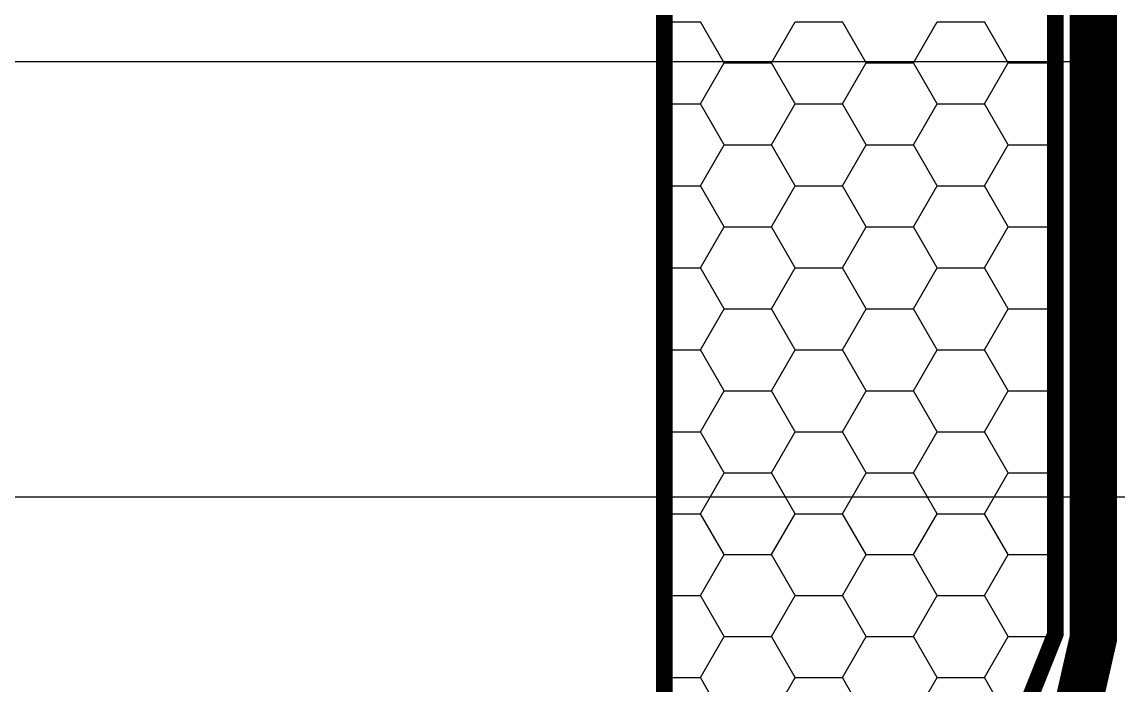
# Model space of a CAD drawing. Extents: x 0 to 21025, y 0 to 14850.
# Drawn here: x 5629 to 6208, y 5171 to 5521 of the extents above; entities that cross this region are included whole.
import ezdxf

# ---------------------------------------------------------------- set-up
doc = ezdxf.new("R2010")
doc.units = 0
doc.header["$LTSCALE"] = 175
doc.linetypes.add('GESTRICHELTX2', pattern=[1.5, 1, -0.5])
doc.layers.get('0').update_dxf_attribs({"linetype": 'CONTINUOUS'})
for name, color, linetype in [('BEMASSUNG', 7, 'CONTINUOUS'), ('DAEMMUNG', 4, 'CONTINUOUS'), ('PE-FOLIE', 1, 'GESTRICHELTX2'), ('SCHRAFFUR', 2, 'CONTINUOUS')]:
    doc.layers.add(name, color=color, linetype=linetype)

# ---------------------------------------------------------------- blocks, each defined once
blk = doc.blocks.new('*X38')
at = {"color": 0}
for p, q in [((5968.4375, 5520.911925), (5987.5, 5520.911925)), ((5999.99997, 5499.261297), (5987.49997, 5520.911932)), ((6024.999991, 5499.261319), (6037.499991, 5520.911955)), ((6037.5, 5520.911925), (6062.5, 5520.911925)), ((6074.99997, 5499.261297), (6062.49997, 5520.911932)), ((6099.99999, 5499.26132), (6112.49999, 5520.911955)), ((6112.5, 5520.911925), (6137.5, 5520.911925)), ((6149.999969, 5499.261296), (6137.499969, 5520.911931)), ((5987.499991, 5477.610684), (5999.999991, 5499.261319)), ((6000, 5499.26129), (6025, 5499.26129)), ((6037.49997, 5477.610662), (6024.99997, 5499.261297)), ((6062.49999, 5477.610684), (6074.99999, 5499.26132)), ((6075, 5499.26129), (6100, 5499.26129)), ((6112.49997, 5477.610661), (6099.99997, 5499.261296)), ((6137.49999, 5477.610685), (6149.99999, 5499.26132)), ((6150, 5499.26129), (6175, 5499.26129)), ((6175, 5499.261243), (6174.999969, 5499.261296)), ((6174.99999, 5499.26132), (6175, 5499.261337)), ((5968.4375, 5477.610655), (5987.5, 5477.610655)), ((5999.99997, 5455.960027), (5987.49997, 5477.610662)), ((6024.999991, 5455.960049), (6037.499991, 5477.610684)), ((6037.5, 5477.610655), (6062.5, 5477.610655)), ((6074.99997, 5455.960026), (6062.49997, 5477.610661)), ((6099.99999, 5455.960049), (6112.49999, 5477.610685)), ((6112.5, 5477.610655), (6137.5, 5477.610655)), ((6149.99997, 5455.960026), (6137.49997, 5477.610661)), ((5987.499991, 5434.309414), (5999.999991, 5455.960049)), ((6000, 5455.96002), (6025, 5455.96002)), ((6037.49997, 5434.309391), (6024.99997, 5455.960026)), ((6062.49999, 5434.309414), (6074.99999, 5455.960049)), ((6075, 5455.96002), (6100, 5455.96002)), ((6112.49997, 5434.309391), (6099.99997, 5455.960026)), ((6137.49999, 5434.309414), (6149.99999, 5455.96005)), ((6150, 5455.96002), (6175, 5455.96002)), ((6175, 5455.959973), (6174.999969, 5455.960026)), ((6174.99999, 5455.96005), (6175, 5455.960067)), ((5968.4375, 5434.309385), (5987.5, 5434.309385)), ((5999.99997, 5412.658756), (5987.49997, 5434.309391)), ((6024.99999, 5412.658779), (6037.49999, 5434.309414)), ((6037.5, 5434.309385), (6062.5, 5434.309385)), ((6074.99997, 5412.658756), (6062.49997, 5434.309391)), ((6099.99999, 5412.658779), (6112.49999, 5434.309414)), ((6112.5, 5434.309385), (6137.5, 5434.309385)), ((6149.99997, 5412.658756), (6137.49997, 5434.309391)), ((5987.499991, 5391.008144), (5999.999991, 5412.658779)), ((6000, 5412.65875), (6025, 5412.65875)), ((6037.49997, 5391.008121), (6024.99997, 5412.658756)), ((6062.49999, 5391.008144), (6074.99999, 5412.658779)), ((6075, 5412.65875), (6100, 5412.65875)), ((6112.49997, 5391.008121), (6099.99997, 5412.658756)), ((6137.49999, 5391.008144), (6149.99999, 5412.658779)), ((6150, 5412.65875), (6175, 5412.65875)), ((6175, 5412.658703), (6174.99997, 5412.658756)), ((6174.99999, 5412.658779), (6175, 5412.658797)), ((5968.4375, 5391.008115), (5987.5, 5391.008115)), ((5999.99997, 5369.357486), (5987.49997, 5391.008121)), ((6024.99999, 5369.357509), (6037.49999, 5391.008144)), ((6037.5, 5391.008115), (6062.5, 5391.008115)), ((6074.99997, 5369.357486), (6062.49997, 5391.008121)), ((6099.99999, 5369.357509), (6112.49999, 5391.008144)), ((6112.5, 5391.008115), (6137.5, 5391.008115)), ((6149.99997, 5369.357486), (6137.49997, 5391.008121)), ((5987.49999, 5347.706874), (5999.99999, 5369.357509)), ((6000, 5369.35748), (6025, 5369.35748)), ((6037.49997, 5347.706851), (6024.99997, 5369.357486)), ((6062.49999, 5347.706874), (6074.99999, 5369.357509)), ((6075, 5369.35748), (6100, 5369.35748)), ((6112.49997, 5347.706851), (6099.99997, 5369.357486)), ((6137.49999, 5347.706874), (6149.99999, 5369.357509)), ((6150, 5369.35748), (6175, 5369.35748)), ((6175, 5369.357433), (6174.99997, 5369.357486)), ((6174.99999, 5369.357509), (6175, 5369.357527)), ((5968.4375, 5347.706845), (5987.5, 5347.706845)), ((5999.99997, 5326.056216), (5987.49997, 5347.706851)), ((6024.99999, 5326.056239), (6037.49999, 5347.706874)), ((6037.5, 5347.706845), (6062.5, 5347.706845)), ((6074.99997, 5326.056216), (6062.49997, 5347.706851)), ((6099.99999, 5326.056239), (6112.49999, 5347.706874)), ((6112.5, 5347.706845), (6137.5, 5347.706845)), ((6149.99997, 5326.056216), (6137.49997, 5347.706851)), ((5987.49999, 5304.405604), (5999.99999, 5326.056239)), ((6000, 5326.05621), (6025, 5326.05621)), ((6037.49997, 5304.405581), (6024.99997, 5326.056216)), ((6062.49999, 5304.405604), (6074.99999, 5326.056239)), ((6075, 5326.05621), (6100, 5326.05621)), ((6112.49997, 5304.405581), (6099.99997, 5326.056216)), ((6137.49999, 5304.405604), (6149.99999, 5326.056239)), ((6150, 5326.05621), (6175, 5326.05621)), ((6175, 5326.056163), (6174.99997, 5326.056216)), ((6174.99999, 5326.056239), (6175, 5326.056257)), ((5968.4375, 5304.405575), (5987.5, 5304.405575)), ((5999.99997, 5282.754946), (5987.49997, 5304.405581)), ((6024.99999, 5282.754969), (6037.49999, 5304.405604)), ((6037.5, 5304.405575), (6062.5, 5304.405575)), ((6074.99997, 5282.754946), (6062.49997, 5304.405581)), ((6099.99999, 5282.754969), (6112.49999, 5304.405604)), ((6112.5, 5304.405575), (6137.5, 5304.405575)), ((6149.99997, 5282.754946), (6137.49997, 5304.405581)), ((5987.49999, 5261.104334), (5999.99999, 5282.754969)), ((6000, 5282.75494), (6025, 5282.75494)), ((6037.49997, 5261.104311), (6024.99997, 5282.754946)), ((6062.49999, 5261.104334), (6074.99999, 5282.754969)), ((6075, 5282.75494), (6100, 5282.75494)), ((6112.49997, 5261.104311), (6099.99997, 5282.754946)), ((6137.49999, 5261.104334), (6149.99999, 5282.754969)), ((6150, 5282.75494), (6175, 5282.75494)), ((6175, 5282.754893), (6174.99997, 5282.754946)), ((6174.99999, 5282.754969), (6175, 5282.754987)), ((5968.4375, 5261.104305), (5987.5, 5261.104305)), ((5999.99997, 5239.453676), (5987.49997, 5261.104311)), ((6024.99999, 5239.453699), (6037.49999, 5261.104334)), ((6037.5, 5261.104305), (6062.5, 5261.104305)), ((6074.99997, 5239.453676), (6062.49997, 5261.104311)), ((6099.99999, 5239.453699), (6112.49999, 5261.104334)), ((6112.5, 5261.104305), (6137.5, 5261.104305)), ((6149.99997, 5239.453676), (6137.49997, 5261.104311)), ((5987.49999, 5217.803063), (5999.99999, 5239.453699)), ((6000, 5239.45367), (6025, 5239.45367)), ((6037.49997, 5217.803041), (6024.99997, 5239.453676)), ((6062.49999, 5217.803064), (6074.99999, 5239.453699)), ((6075, 5239.45367), (6100, 5239.45367)), ((6112.49997, 5217.803041), (6099.99997, 5239.453676)), ((6137.49999, 5217.803064), (6149.99999, 5239.453699)), ((6150, 5239.45367), (6175, 5239.45367)), ((6175, 5239.453623), (6174.99997, 5239.453675)), ((6174.99999, 5239.453699), (6175, 5239.453717)), ((5968.4375, 5217.803035), (5987.5, 5217.803035)), ((5999.999971, 5196.152406), (5987.499971, 5217.803041)), ((6024.99999, 5196.152428), (6037.49999, 5217.803064)), ((6037.5, 5217.803035), (6062.5, 5217.803035)), ((6074.99997, 5196.152406), (6062.49997, 5217.803041)), ((6099.99999, 5196.152429), (6112.49999, 5217.803064)), ((6112.5, 5217.803035), (6137.5, 5217.803035)), ((6149.99997, 5196.152405), (6137.49997, 5217.80304)), ((5987.49999, 5174.501793), (5999.99999, 5196.152428)), ((6000, 5196.1524), (6025, 5196.1524)), ((6037.49997, 5174.501771), (6024.99997, 5196.152406)), ((6062.49999, 5174.501793), (6074.99999, 5196.152429)), ((6075, 5196.1524), (6100, 5196.1524)), ((6112.49997, 5174.50177), (6099.99997, 5196.152405)), ((6137.49999, 5174.501794), (6149.99999, 5196.152429)), ((6150, 5196.1524), (6174.46096, 5196.1524)), ((5968.4375, 5174.501765), (5987.5, 5174.501765)), ((5999.999971, 5152.851136), (5987.499971, 5174.501771)), ((6024.99999, 5152.851158), (6037.49999, 5174.501793)), ((6037.5, 5174.501765), (6062.5, 5174.501765)), ((6074.99997, 5152.851135), (6062.49997, 5174.50177)), ((6099.99999, 5152.851158), (6112.49999, 5174.501794)), ((6112.5, 5174.501765), (6137.5, 5174.501765)), ((6149.99997, 5152.851135), (6137.49997, 5174.50177))]:
    blk.add_line(p, q, dxfattribs=at)

msp = doc.modelspace()

# ---------------------------------------------------------------- linework, layer by layer
at = {"layer": 'BEMASSUNG'}
for points in [[(4010, 5500), (6195, 5500)], [(3390, 5270), (6320, 5270)]]:
    msp.add_lwpolyline(points, dxfattribs=at)
for p in [(6175, 5509.0709), (6175, 5489.0709), (6175, 5469.0709), (6175, 5449.0709), (6175, 5429.0709), (6175, 5409.0709), (6175, 5389.0709), (6175, 5369.0709), (6175, 5349.0709), (6175, 5329.0709), (6175, 5309.0709), (6175, 5289.0709), (6175, 5269.0709), (6175, 5249.0709), (6175, 5229.0709), (6175, 5209.0709), (6171.869511, 5189.673777), (6164.441697, 5171.104243)]:
    msp.add_point(p, dxfattribs=at)
at = {"layer": 'DAEMMUNG', "const_width": 8.75}
for points in [[(6175, 5790), (6175, 5197.5), (6150, 5135), (6135, 4400), (6045, 4325), (5968.4375, 4280)], [(5968.4375, 4280), (5968.4375, 5790)]]:
    msp.add_lwpolyline(points, dxfattribs=at)
at = {"layer": 'PE-FOLIE', "const_width": 25}
msp.add_lwpolyline([(6195, 5790), (6195, 5195), (6170, 5085), (6160, 4380), (6000, 4265), (5375, 4265), (5375, 3275)], dxfattribs=at)

# ---------------------------------------------------------------- block references
at = {"layer": 'SCHRAFFUR'}
msp.add_blockref('*X38', (0, 0), dxfattribs=at)

doc.saveas('drawing.dxf')
